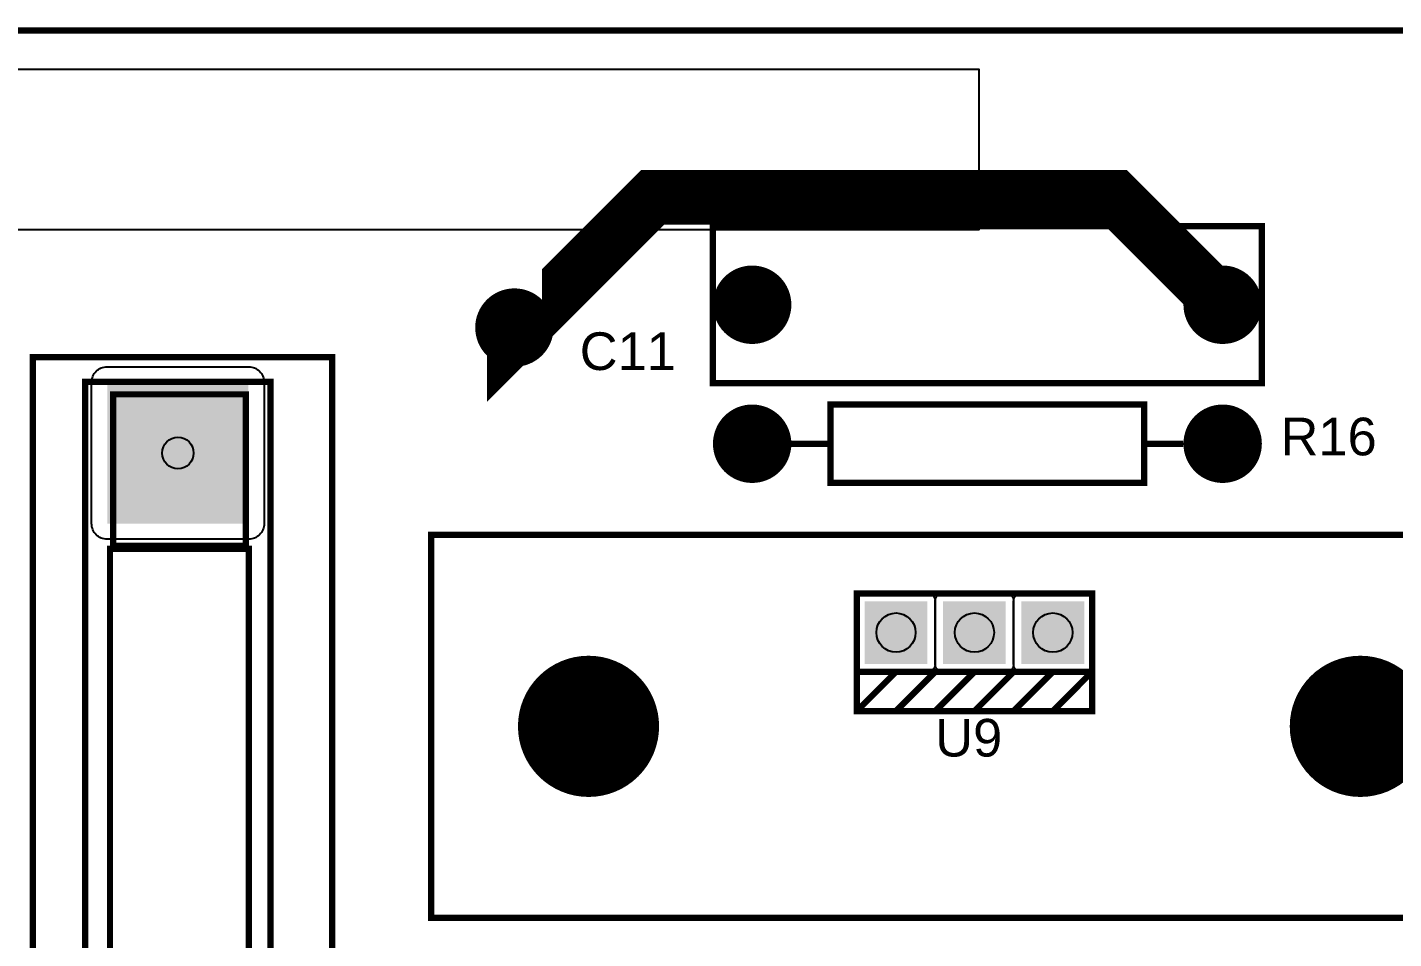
# Model space of a CAD drawing. Header units: inches. Extents: x -2.67 to 2.67, y -2.11 to 2.11.
# Drawn here: x -1.452 to 0.29, y 0.948 to 2.11 of the extents above; entities that cross this region are included whole.
import ezdxf

# ---------------------------------------------------------------- set-up
doc = ezdxf.new("R2010")
doc.units = ezdxf.units.IN
doc.layers.get('0').update_dxf_attribs({"linetype": 'CONTINUOUS'})

# ---------------------------------------------------------------- blocks, each defined once
blk = doc.blocks.new('EPAD')
at = {"const_width": 0.5}
blk.add_lwpolyline([(-0.25, 0, 1), (0.25, 0, 1)], format="xyb", close=True, dxfattribs=at)
blk = doc.blocks.new('RPAD')
blk.add_trace([(-0.5, -0.5), (-0.5, 0.5), (0.5, -0.5), (0.5, 0.5)])

msp = doc.modelspace()

# ---------------------------------------------------------------- linework, layer by layer
for points, const_width in [([(-2.669606, -2.011417), (2.669606, -2.011417), (2.669606, 2.105906), (-2.669606, 2.105906), (-2.669606, -2.011417)], 0.008), ([(-2.669606, -2.011417), (2.669606, -2.011417), (2.669606, 2.105906), (-2.669606, 2.105906), (-2.669606, -2.011417)], 0.008), ([(-2.669606, -2.011417), (2.669606, -2.011417), (2.669606, 2.105906), (-2.669606, 2.105906), (-2.669606, -2.011417)], 0.008), ([(-0.831042, 1.727176), (-0.831042, 1.716911), (-0.654742, 1.893211), (-0.064785, 1.893211), (0.072126, 1.756299)], 0.07), ([(-0.577874, 1.656299), (0.122126, 1.656299), (0.122126, 1.856299), (-0.577874, 1.856299), (-0.577874, 1.656299)], 0.008), ([(-0.577874, 1.656299), (0.122126, 1.656299), (0.122126, 1.856299), (-0.577874, 1.856299), (-0.577874, 1.656299)], 0.008), ([(-0.577874, 1.656299), (0.122126, 1.656299), (0.122126, 1.856299), (-0.577874, 1.856299), (-0.577874, 1.656299)], 0.008), ([(-1.445197, 0.535827), (-1.063307, 0.535827), (-1.063307, 1.68937), (-1.445197, 1.68937), (-1.445197, 0.535827)], 0.008), ([(-1.445197, 0.535827), (-1.063307, 0.535827), (-1.063307, 1.68937), (-1.445197, 1.68937), (-1.445197, 0.535827)], 0.008), ([(-1.445197, 0.535827), (-1.063307, 0.535827), (-1.063307, 1.68937), (-1.445197, 1.68937), (-1.445197, 0.535827)], 0.008), ([(-1.378268, 0.57126), (-1.142047, 0.57126), (-1.142047, 1.657874), (-1.378268, 1.657874), (-1.378268, 0.57126)], 0.008), ([(-1.378268, 0.57126), (-1.142047, 0.57126), (-1.142047, 1.657874), (-1.378268, 1.657874), (-1.378268, 0.57126)], 0.008), ([(-1.378268, 0.57126), (-1.142047, 0.57126), (-1.142047, 1.657874), (-1.378268, 1.657874), (-1.378268, 0.57126)], 0.008), ([(-1.342835, 1.449213), (-1.173543, 1.449213), (-1.173543, 1.642126), (-1.342835, 1.642126), (-1.342835, 1.449213)], 0.008), ([(-1.342835, 1.449213), (-1.173543, 1.449213), (-1.173543, 1.642126), (-1.342835, 1.642126), (-1.342835, 1.449213)], 0.008), ([(-1.342835, 1.449213), (-1.173543, 1.449213), (-1.173543, 1.642126), (-1.342835, 1.642126), (-1.342835, 1.449213)], 0.008), ([(-0.427874, 1.529134), (-0.027874, 1.529134), (-0.027874, 1.629134), (-0.427874, 1.629134), (-0.427874, 1.529134)], 0.008), ([(-0.427874, 1.529134), (-0.027874, 1.529134), (-0.027874, 1.629134), (-0.427874, 1.629134), (-0.427874, 1.529134)], 0.008), ([(-0.427874, 1.529134), (-0.027874, 1.529134), (-0.027874, 1.629134), (-0.427874, 1.629134), (-0.427874, 1.529134)], 0.008), ([(-0.477874, 1.579134), (-0.427874, 1.579134)], 0.008), ([(-0.477874, 1.579134), (-0.427874, 1.579134)], 0.008), ([(-0.477874, 1.579134), (-0.427874, 1.579134)], 0.008), ([(-0.027874, 1.579134), (0.022126, 1.579134)], 0.008), ([(-0.027874, 1.579134), (0.022126, 1.579134)], 0.008), ([(-0.027874, 1.579134), (0.022126, 1.579134)], 0.008), ([(-0.937323, 0.974803), (0.44063, 0.974803), (0.44063, 1.462992), (-0.937323, 1.462992), (-0.937323, 0.974803)], 0.008), ([(-0.937323, 0.974803), (0.44063, 0.974803), (0.44063, 1.462992), (-0.937323, 1.462992), (-0.937323, 0.974803)], 0.008), ([(-0.937323, 0.974803), (0.44063, 0.974803), (0.44063, 1.462992), (-0.937323, 1.462992), (-0.937323, 0.974803)], 0.008), ([(-1.346772, 0.819291), (-1.169606, 0.819291), (-1.169606, 1.445276), (-1.346772, 1.445276), (-1.346772, 0.819291)], 0.008), ([(-1.346772, 0.819291), (-1.169606, 0.819291), (-1.169606, 1.445276), (-1.346772, 1.445276), (-1.346772, 0.819291)], 0.008), ([(-1.346772, 0.819291), (-1.169606, 0.819291), (-1.169606, 1.445276), (-1.346772, 1.445276), (-1.346772, 0.819291)], 0.008), ([(-0.394409, 1.288386), (-0.094409, 1.288386), (-0.094409, 1.388386), (-0.394409, 1.388386), (-0.394409, 1.288386)], 0.008), ([(-0.394409, 1.288386), (-0.094409, 1.288386), (-0.094409, 1.388386), (-0.394409, 1.388386), (-0.394409, 1.288386)], 0.008), ([(-0.394409, 1.288386), (-0.094409, 1.288386), (-0.094409, 1.388386), (-0.394409, 1.388386), (-0.394409, 1.288386)], 0.008), ([(-0.094409, 1.288386), (-0.094409, 1.238386), (-0.394409, 1.238386), (-0.394409, 1.288386)], 0.008), ([(-0.344409, 1.288386), (-0.394409, 1.238386)], 0.008), ([(-0.094409, 1.288386), (-0.094409, 1.238386), (-0.394409, 1.238386), (-0.394409, 1.288386)], 0.008), ([(-0.344409, 1.288386), (-0.394409, 1.238386)], 0.008), ([(-0.094409, 1.288386), (-0.094409, 1.238386), (-0.394409, 1.238386), (-0.394409, 1.288386)], 0.008), ([(-0.344409, 1.288386), (-0.394409, 1.238386)], 0.008), ([(-0.294409, 1.288386), (-0.344409, 1.238386)], 0.008), ([(-0.294409, 1.288386), (-0.344409, 1.238386)], 0.008), ([(-0.294409, 1.288386), (-0.344409, 1.238386)], 0.008), ([(-0.244409, 1.288386), (-0.294409, 1.238386)], 0.008), ([(-0.244409, 1.288386), (-0.294409, 1.238386)], 0.008), ([(-0.244409, 1.288386), (-0.294409, 1.238386)], 0.008), ([(-0.194409, 1.288386), (-0.244409, 1.238386)], 0.008), ([(-0.194409, 1.288386), (-0.244409, 1.238386)], 0.008), ([(-0.194409, 1.288386), (-0.244409, 1.238386)], 0.008), ([(-0.144409, 1.288386), (-0.194409, 1.238386)], 0.008), ([(-0.144409, 1.288386), (-0.194409, 1.238386)], 0.008), ([(-0.144409, 1.288386), (-0.194409, 1.238386)], 0.008), ([(-0.094409, 1.288386), (-0.144409, 1.238386)], 0.008), ([(-0.094409, 1.288386), (-0.144409, 1.238386)], 0.008), ([(-0.094409, 1.288386), (-0.144409, 1.238386)], 0.008)]:
    msp.add_lwpolyline(points, dxfattribs=dict(const_width=const_width))
msp.add_lwpolyline([(-1.948543, 1.852039), (-0.238543, 1.852039), (-0.238543, 2.056039), (-1.948543, 2.056039), (-1.948543, 1.852039)])
for points in [[(-1.370157, 1.477323), (-1.370157, 1.657323), (-1.370056, 1.659402), (-1.369759, 1.661412), (-1.369276, 1.663346), (-1.368615, 1.665194), (-1.367785, 1.666946), (-1.366796, 1.668595), (-1.365656, 1.67013), (-1.364376, 1.671542), (-1.362964, 1.672822), (-1.36143, 1.673961), (-1.359781, 1.67495), (-1.358029, 1.67578), (-1.356181, 1.676441), (-1.354247, 1.676925), (-1.352236, 1.677222), (-1.350157, 1.677323), (-1.170157, 1.677323), (-1.168079, 1.677222), (-1.166068, 1.676925), (-1.164134, 1.676441), (-1.162286, 1.67578), (-1.160534, 1.67495), (-1.158885, 1.673961), (-1.157351, 1.672822), (-1.155939, 1.671542), (-1.154659, 1.67013), (-1.153519, 1.668595), (-1.15253, 1.666946), (-1.1517, 1.665194), (-1.151039, 1.663346), (-1.150556, 1.661412), (-1.150259, 1.659402), (-1.150157, 1.657323), (-1.150157, 1.477323), (-1.150259, 1.475244), (-1.150556, 1.473233), (-1.151039, 1.4713), (-1.1517, 1.469452), (-1.15253, 1.467699), (-1.153519, 1.466051), (-1.154659, 1.464516), (-1.155939, 1.463104), (-1.157351, 1.461824), (-1.158885, 1.460685), (-1.160534, 1.459696), (-1.162286, 1.458866), (-1.164134, 1.458204), (-1.166068, 1.457721), (-1.168079, 1.457424), (-1.170157, 1.457323), (-1.350157, 1.457323), (-1.352236, 1.457424), (-1.354247, 1.457721), (-1.356181, 1.458204), (-1.358029, 1.458866), (-1.359781, 1.459696), (-1.36143, 1.460685), (-1.362964, 1.461824), (-1.364376, 1.463104), (-1.365656, 1.464516), (-1.366796, 1.466051), (-1.367785, 1.467699), (-1.368615, 1.469452), (-1.369276, 1.4713), (-1.369759, 1.473233), (-1.370056, 1.475244), (-1.370157, 1.477323)], [(-0.304409, 1.288386), (-0.384409, 1.288386), (-0.385449, 1.288436), (-0.386454, 1.288585), (-0.387421, 1.288827), (-0.388345, 1.289157), (-0.389221, 1.289572), (-0.390045, 1.290067), (-0.390813, 1.290636), (-0.391519, 1.291276), (-0.392159, 1.291983), (-0.392728, 1.29275), (-0.393223, 1.293574), (-0.393638, 1.29445), (-0.393969, 1.295374), (-0.394211, 1.296341), (-0.394359, 1.297346), (-0.394409, 1.298386), (-0.394409, 1.378386), (-0.394359, 1.379425), (-0.394211, 1.38043), (-0.393969, 1.381397), (-0.393638, 1.382321), (-0.393223, 1.383198), (-0.392728, 1.384022), (-0.392159, 1.384789), (-0.391519, 1.385495), (-0.390813, 1.386135), (-0.390045, 1.386705), (-0.389221, 1.3872), (-0.388345, 1.387614), (-0.387421, 1.387945), (-0.386454, 1.388187), (-0.385449, 1.388335), (-0.384409, 1.388386), (-0.304409, 1.388386), (-0.30337, 1.388335), (-0.302365, 1.388187), (-0.301398, 1.387945), (-0.300474, 1.387614), (-0.299598, 1.3872), (-0.298774, 1.386705), (-0.298006, 1.386135), (-0.2973, 1.385495), (-0.29666, 1.384789), (-0.296091, 1.384022), (-0.295596, 1.383198), (-0.295181, 1.382321), (-0.29485, 1.381397), (-0.294608, 1.38043), (-0.29446, 1.379425), (-0.294409, 1.378386), (-0.294409, 1.298386), (-0.29446, 1.297346), (-0.294608, 1.296341), (-0.29485, 1.295374), (-0.295181, 1.29445), (-0.295596, 1.293574), (-0.296091, 1.29275), (-0.29666, 1.291983), (-0.2973, 1.291276), (-0.298006, 1.290636), (-0.298774, 1.290067), (-0.299598, 1.289572), (-0.300474, 1.289157), (-0.301398, 1.288827), (-0.302365, 1.288585), (-0.30337, 1.288436), (-0.304409, 1.288386)], [(-0.204409, 1.288386), (-0.284409, 1.288386), (-0.285449, 1.288436), (-0.286454, 1.288585), (-0.287421, 1.288827), (-0.288345, 1.289157), (-0.289221, 1.289572), (-0.290045, 1.290067), (-0.290813, 1.290636), (-0.291519, 1.291276), (-0.292159, 1.291983), (-0.292728, 1.29275), (-0.293223, 1.293574), (-0.293638, 1.29445), (-0.293969, 1.295374), (-0.294211, 1.296341), (-0.294359, 1.297346), (-0.294409, 1.298386), (-0.294409, 1.378386), (-0.294359, 1.379425), (-0.294211, 1.38043), (-0.293969, 1.381397), (-0.293638, 1.382321), (-0.293223, 1.383198), (-0.292728, 1.384022), (-0.292159, 1.384789), (-0.291519, 1.385495), (-0.290813, 1.386135), (-0.290045, 1.386705), (-0.289221, 1.3872), (-0.288345, 1.387614), (-0.287421, 1.387945), (-0.286454, 1.388187), (-0.285449, 1.388335), (-0.284409, 1.388386), (-0.204409, 1.388386), (-0.20337, 1.388335), (-0.202365, 1.388187), (-0.201398, 1.387945), (-0.200474, 1.387614), (-0.199598, 1.3872), (-0.198774, 1.386705), (-0.198006, 1.386135), (-0.1973, 1.385495), (-0.19666, 1.384789), (-0.196091, 1.384022), (-0.195596, 1.383198), (-0.195181, 1.382321), (-0.19485, 1.381397), (-0.194608, 1.38043), (-0.19446, 1.379425), (-0.194409, 1.378386), (-0.194409, 1.298386), (-0.19446, 1.297346), (-0.194608, 1.296341), (-0.19485, 1.295374), (-0.195181, 1.29445), (-0.195596, 1.293574), (-0.196091, 1.29275), (-0.19666, 1.291983), (-0.1973, 1.291276), (-0.198006, 1.290636), (-0.198774, 1.290067), (-0.199598, 1.289572), (-0.200474, 1.289157), (-0.201398, 1.288827), (-0.202365, 1.288585), (-0.20337, 1.288436), (-0.204409, 1.288386)], [(-0.104409, 1.288386), (-0.184409, 1.288386), (-0.185449, 1.288436), (-0.186454, 1.288585), (-0.187421, 1.288827), (-0.188345, 1.289157), (-0.189221, 1.289572), (-0.190045, 1.290067), (-0.190813, 1.290636), (-0.191519, 1.291276), (-0.192159, 1.291983), (-0.192728, 1.29275), (-0.193223, 1.293574), (-0.193638, 1.29445), (-0.193969, 1.295374), (-0.194211, 1.296341), (-0.194359, 1.297346), (-0.194409, 1.298386), (-0.194409, 1.378386), (-0.194359, 1.379425), (-0.194211, 1.38043), (-0.193969, 1.381397), (-0.193638, 1.382321), (-0.193223, 1.383198), (-0.192728, 1.384022), (-0.192159, 1.384789), (-0.191519, 1.385495), (-0.190813, 1.386135), (-0.190045, 1.386705), (-0.189221, 1.3872), (-0.188345, 1.387614), (-0.187421, 1.387945), (-0.186454, 1.388187), (-0.185449, 1.388335), (-0.184409, 1.388386), (-0.104409, 1.388386), (-0.10337, 1.388335), (-0.102365, 1.388187), (-0.101398, 1.387945), (-0.100474, 1.387614), (-0.099598, 1.3872), (-0.098774, 1.386705), (-0.098006, 1.386135), (-0.0973, 1.385495), (-0.09666, 1.384789), (-0.096091, 1.384022), (-0.095596, 1.383198), (-0.095181, 1.382321), (-0.09485, 1.381397), (-0.094608, 1.38043), (-0.09446, 1.379425), (-0.094409, 1.378386), (-0.094409, 1.298386), (-0.09446, 1.297346), (-0.094608, 1.296341), (-0.09485, 1.295374), (-0.095181, 1.29445), (-0.095596, 1.293574), (-0.096091, 1.29275), (-0.09666, 1.291983), (-0.0973, 1.291276), (-0.098006, 1.290636), (-0.098774, 1.290067), (-0.099598, 1.289572), (-0.100474, 1.289157), (-0.101398, 1.288827), (-0.102365, 1.288585), (-0.10337, 1.288436), (-0.104409, 1.288386)]]:
    msp.add_lwpolyline(points, close=True)
for centre, radius in [((-0.527874, 1.756299), 0.025), ((0.072126, 1.756299), 0.025), ((-0.831042, 1.727176), 0.025), ((-0.527874, 1.579134), 0.025), ((0.072126, 1.579134), 0.025), ((-1.260157, 1.567323), 0.02), ((-0.344409, 1.338386), 0.025), ((-0.244409, 1.338386), 0.025), ((-0.144409, 1.338386), 0.025), ((-0.736535, 1.218898), 0.03), ((0.247717, 1.218898), 0.03)]:
    msp.add_circle(centre, radius)

# ---------------------------------------------------------------- block references
for p, xscale, yscale in [((-0.527874, 1.756299), 0.1, 0.1), ((-0.527874, 1.756299), 0.08, 0.08), ((0.072126, 1.756299), 0.1, 0.1), ((0.072126, 1.756299), 0.08, 0.08), ((-0.831042, 1.727176), 0.1, 0.1), ((-0.831042, 1.727176), 0.08, 0.08), ((-0.527874, 1.579134), 0.1, 0.1), ((0.072126, 1.579134), 0.1, 0.1), ((-0.527874, 1.579134), 0.08, 0.08), ((0.072126, 1.579134), 0.08, 0.08), ((-0.736535, 1.218898), 0.18, 0.18), ((0.247717, 1.218898), 0.18, 0.18), ((-0.736535, 1.218898), 0.15, 0.15), ((0.247717, 1.218898), 0.15, 0.15)]:
    msp.add_blockref('EPAD', p, dxfattribs=dict(xscale=xscale, yscale=yscale))
for p, xscale, yscale, rotation in [((-1.260157, 1.567323), 0.18, 0.18, 90), ((-0.344409, 1.338386), 0.08, 0.08, 180), ((-0.244409, 1.338386), 0.08, 0.08, 180), ((-0.144409, 1.338386), 0.08, 0.08, 180)]:
    msp.add_blockref('RPAD', p, dxfattribs=dict(xscale=xscale, yscale=yscale, rotation=rotation))

# ---------------------------------------------------------------- texts
at = {"width": 1.041667}
for s, p in [('C11', (-0.747756, 1.673102)), ('C11', (-0.747756, 1.673102)), ('C11', (-0.747756, 1.673102)), ('R16', (0.145945, 1.564331)), ('R16', (0.145945, 1.564331)), ('R16', (0.145945, 1.564331)), ('U9', (-0.294409, 1.180386)), ('U9', (-0.294409, 1.180386)), ('U9', (-0.294409, 1.180386))]:
    msp.add_text(s, height=0.048, dxfattribs=at).set_placement(p)

doc.saveas('drawing.dxf')
